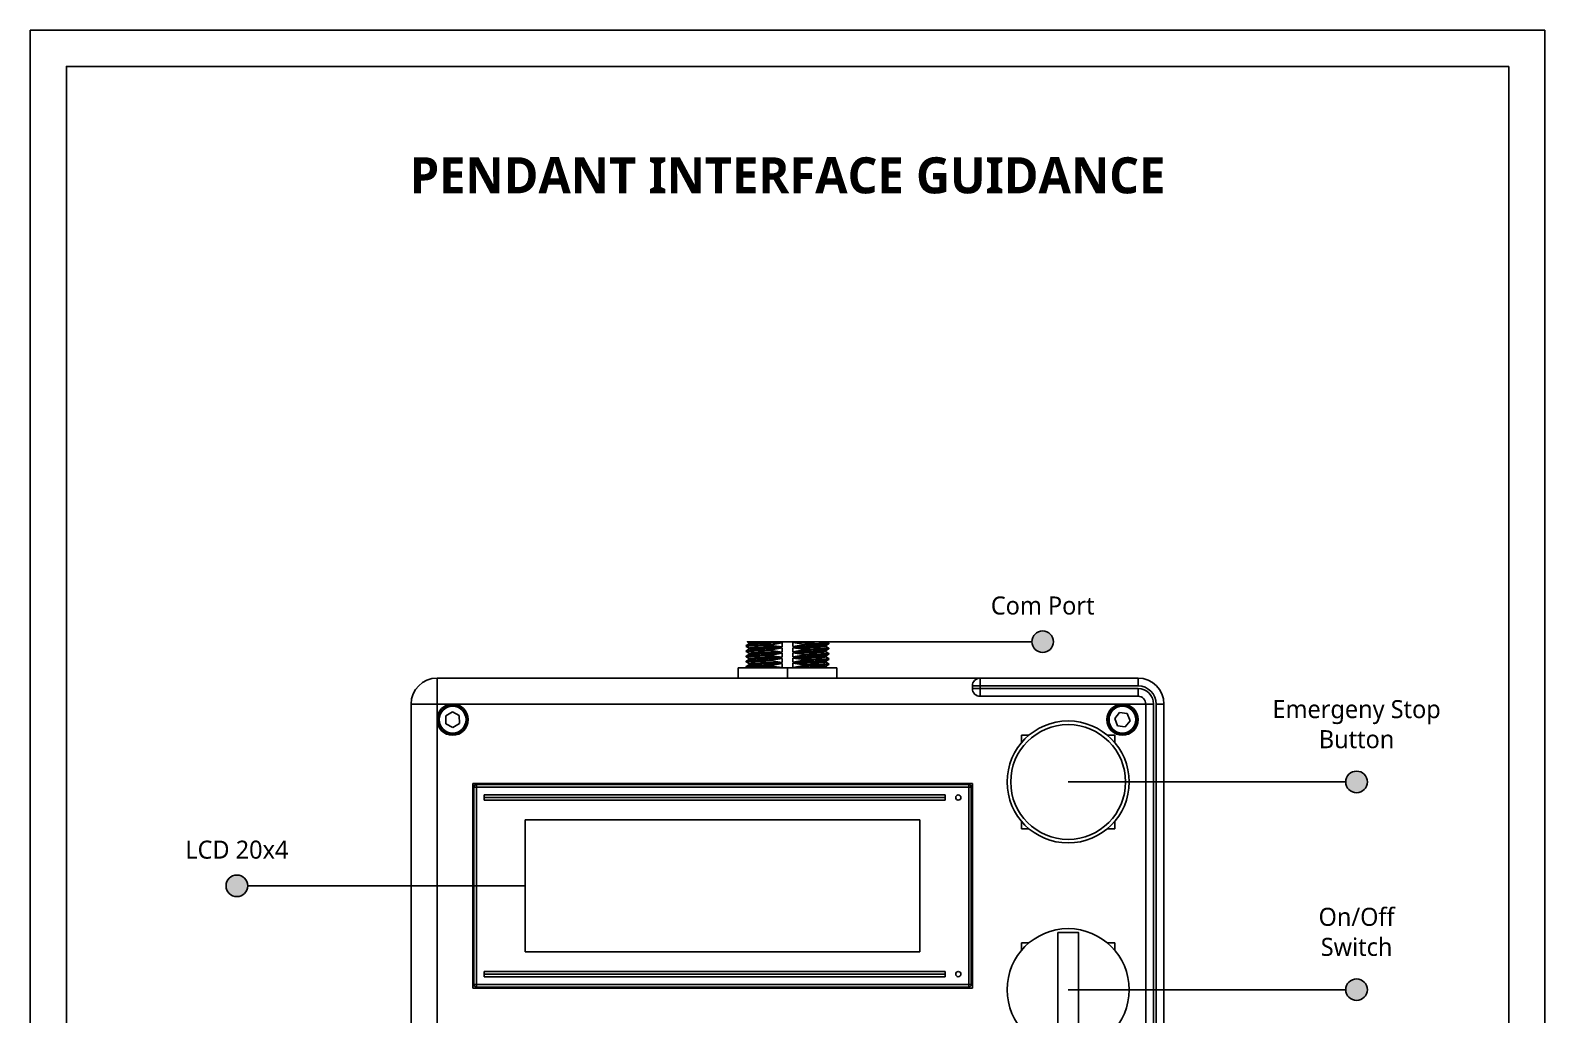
# Model space of a CAD drawing. Header units: millimetres. Extents: x 6 to 1086, y 5 to 917.
# Drawn here: x 6 to 216, y 472.5 to 609 of the extents above; entities that cross this region are included whole.
import ezdxf

# ---------------------------------------------------------------- set-up
doc = ezdxf.new("R2010")
doc.units = ezdxf.units.MM

msp = doc.modelspace()

# ---------------------------------------------------------------- hatches: boundary and pattern name
h = msp.add_hatch(color=256)
h.dxf.hatch_style = 1
h.paths.add_polyline_path([(144.87, 524.19, 1), (147.87, 524.19, 1)])
h = msp.add_hatch(color=256)
h.dxf.hatch_style = 1
h.paths.add_polyline_path([(191.4, 475.94, 1), (188.4, 475.94, 1)])
h.paths.add_polyline_path([(188.4, 504.74, 1), (191.4, 504.74, 1)])
h = msp.add_hatch(color=256)
h.dxf.hatch_style = 1
h.paths.add_polyline_path([(33.13, 490.34, 1), (36.13, 490.34, 1)])

# ---------------------------------------------------------------- linework, layer by layer
at = {"color": 7, "linetype": 'Continuous', "lineweight": 25}
for p, q in [((105.68, 523.88), (105.27, 523.64)), ((105.27, 523.64), (105.27, 523.55)), ((105.27, 523.54), (105.68, 523.31)), ((105.68, 523.16), (105.27, 522.92)), ((105.27, 522.92), (105.27, 522.83)), ((105.42, 524.18), (105.68, 524.03)), ((105.68, 524.03), (105.68, 523.88)), ((105.68, 523.31), (105.68, 523.16)), ((108.73, 523.77), (110.25, 524.04)), ((108.73, 523.68), (108.73, 523.77)), ((110.25, 523.47), (108.73, 523.68)), ((108.73, 523.05), (110.25, 523.32)), ((108.73, 522.96), (108.73, 523.05)), ((110.25, 522.75), (108.73, 522.96)), ((109.5, 524.18), (115.64, 524.18)), ((110.25, 524.04), (110.25, 523.47)), ((110.25, 523.32), (110.25, 522.75)), ((111.72, 524.07), (111.72, 523.51)), ((111.72, 524.07), (113.24, 523.86)), ((113.24, 523.77), (111.72, 523.51)), ((111.72, 523.35), (111.72, 522.79)), ((111.72, 523.35), (113.24, 523.14)), ((113.24, 523.05), (111.72, 522.79)), ((113.24, 523.86), (113.24, 523.77)), ((113.24, 523.14), (113.24, 523.05)), ((116.29, 523.67), (116.7, 523.9)), ((116.29, 523.52), (116.29, 523.67)), ((116.7, 523.28), (116.29, 523.52)), ((116.29, 522.95), (116.7, 523.18)), ((116.29, 522.8), (116.29, 522.95)), ((116.7, 524), (116.37, 524.19)), ((116.7, 523.91), (116.7, 524)), ((116.7, 523.19), (116.7, 523.28)), ((105.27, 522.82), (105.68, 522.59)), ((105.68, 522.44), (105.27, 522.2)), ((105.27, 522.2), (105.27, 522.11)), ((105.27, 522.1), (105.68, 521.87)), ((105.68, 521.72), (105.27, 521.48)), ((105.27, 521.48), (105.27, 521.39)), ((105.27, 521.38), (105.68, 521.15)), ((105.68, 521), (105.27, 520.76)), ((105.68, 522.59), (105.68, 522.44)), ((105.68, 521.87), (105.68, 521.72)), ((105.68, 521.15), (105.68, 521)), ((108.73, 522.33), (110.25, 522.6)), ((108.73, 522.24), (108.73, 522.33)), ((110.25, 522.03), (108.73, 522.24)), ((108.73, 521.61), (110.25, 521.88)), ((108.73, 521.52), (108.73, 521.61)), ((110.25, 521.31), (108.73, 521.52)), ((108.73, 520.89), (110.25, 521.16)), ((108.73, 520.8), (108.73, 520.89)), ((110.25, 520.59), (108.73, 520.8)), ((110.25, 522.6), (110.25, 522.03)), ((110.25, 521.88), (110.25, 521.31)), ((110.25, 521.16), (110.25, 520.59)), ((111.72, 522.63), (111.72, 522.07)), ((111.72, 522.63), (113.24, 522.42)), ((113.24, 522.33), (111.72, 522.07)), ((111.72, 521.91), (111.72, 521.35)), ((111.72, 521.91), (113.24, 521.7)), ((113.24, 521.61), (111.72, 521.35)), ((111.72, 521.19), (111.72, 520.63)), ((111.72, 521.19), (113.24, 520.98)), ((113.24, 520.89), (111.72, 520.63)), ((113.24, 522.42), (113.24, 522.33)), ((113.24, 521.7), (113.24, 521.61)), ((113.24, 520.98), (113.24, 520.89)), ((116.7, 522.56), (116.29, 522.8)), ((116.29, 522.23), (116.7, 522.46)), ((116.29, 522.08), (116.29, 522.23)), ((116.7, 521.84), (116.29, 522.08)), ((116.29, 521.51), (116.7, 521.74)), ((116.29, 521.36), (116.29, 521.51)), ((116.7, 521.12), (116.29, 521.36)), ((116.29, 520.79), (116.7, 521.02)), ((116.7, 522.47), (116.7, 522.56)), ((116.7, 521.75), (116.7, 521.84)), ((116.7, 521.03), (116.7, 521.12)), ((62.39, 519.14), (159.59, 519.14)), ((62.39, 519.14), (62.39, 461.54)), ((104.15, 520.58), (104.15, 519.14)), ((104.15, 520.58), (117.83, 520.58)), ((105.27, 520.76), (105.27, 520.67)), ((105.27, 520.66), (105.43, 520.57)), ((109.5, 520.58), (110.25, 520.59)), ((110.99, 519.14), (110.99, 520.58)), ((116.29, 520.64), (116.29, 520.79)), ((116.38, 520.59), (116.29, 520.64)), ((117.83, 519.14), (117.83, 520.58)), ((137.7, 516.62), (137.7, 519.14)), ((159.59, 519.14), (159.59, 518.06)), ((159.59, 518.06), (136.62, 518.06)), ((136.62, 517.7), (136.62, 518.06)), ((136.62, 517.7), (159.59, 517.7)), ((159.59, 516.62), (137.7, 516.62)), ((159.59, 517.7), (159.59, 516.62)), ((161.75, 515.54), (58.79, 515.54)), ((58.79, 515.54), (58.79, 465.14)), ((160.67, 465.14), (160.67, 515.54)), ((161.75, 515.54), (161.75, 465.14)), ((163.19, 515.54), (162.11, 515.54)), ((162.11, 465.14), (162.11, 515.54)), ((163.19, 515.54), (163.19, 465.14)), ((64.52, 514.45), (63.6, 513.89)), ((63.6, 513.89), (63.63, 512.82)), ((63.63, 512.82), (64.57, 512.31)), ((65.46, 513.94), (64.52, 514.45)), ((64.57, 512.31), (65.49, 512.86)), ((65.49, 512.86), (65.46, 513.94)), ((157.03, 514.37), (156.36, 513.53)), ((156.36, 513.53), (156.76, 512.54)), ((156.76, 512.54), (157.82, 512.38)), ((158.09, 514.22), (157.03, 514.37)), ((157.82, 512.38), (158.49, 513.22)), ((158.49, 513.22), (158.09, 514.22)), ((143.42, 510.18), (143.42, 511.22)), ((143.42, 511.22), (144.46, 511.22)), ((155.34, 511.22), (156.38, 511.22)), ((156.38, 511.22), (156.38, 510.18)), ((67.35, 504.52), (67.35, 476.15)), ((67.35, 504.52), (136.62, 504.52)), ((136.47, 504.02), (67.5, 504.02)), ((67.5, 476.66), (67.5, 504.02)), ((67.86, 504.38), (67.86, 476.3)), ((67.86, 504.38), (136.11, 504.38)), ((136.11, 476.3), (136.11, 504.38)), ((136.47, 504.02), (136.47, 476.66)), ((136.62, 504.52), (136.62, 476.15)), ((132.87, 502.94), (68.94, 502.94)), ((68.94, 502.94), (68.94, 502.22)), ((132.87, 502.58), (68.94, 502.58)), ((68.94, 502.22), (132.87, 502.22)), ((132.87, 502.22), (132.87, 502.94)), ((129.35, 499.48), (74.63, 499.48)), ((74.63, 499.48), (74.63, 481.19)), ((129.35, 481.19), (129.35, 499.48)), ((143.42, 498.26), (143.42, 499.3)), ((144.46, 498.26), (143.42, 498.26)), ((156.38, 498.26), (155.34, 498.26)), ((156.38, 499.3), (156.38, 498.26)), ((74.63, 481.19), (129.35, 481.19)), ((143.42, 481.38), (143.42, 482.42)), ((143.42, 482.42), (144.46, 482.42)), ((155.34, 482.42), (156.38, 482.42)), ((156.38, 482.42), (156.38, 481.38)), ((68.94, 478.46), (68.94, 477.74)), ((132.87, 478.46), (68.94, 478.46)), ((132.87, 478.1), (68.94, 478.1)), ((68.94, 477.74), (132.87, 477.74)), ((132.87, 477.74), (132.87, 478.46)), ((67.35, 476.15), (136.62, 476.15)), ((67.5, 476.66), (136.47, 476.66)), ((136.11, 476.3), (67.86, 476.3))]:
    msp.add_line(p, q, dxfattribs=at)
for p, q in [((116.37, 524.19), (144.87, 524.19)), ((149.9, 504.74), (188.4, 504.74)), ((74.63, 490.34), (36.13, 490.34)), ((149.9, 475.94), (188.4, 475.94))]:
    msp.add_line(p, q)
for points in [[(215.99, 608.96), (215.99, 311.96), (5.99, 311.96), (5.99, 608.96)], [(210.99, 603.96), (210.99, 316.96), (10.99, 316.96), (10.99, 603.96)]]:
    msp.add_lwpolyline(points, close=True)
msp.add_lwpolyline([(148.46, 483.86), (148.46, 468.02), (151.34, 468.02), (151.34, 483.86)], close=True, dxfattribs=at)
for centre, radius in [((146.37, 524.19), 1.5), ((149.9, 504.74), 7.96), ((189.9, 504.74), 1.5), ((34.63, 490.34), 1.5), ((189.9, 475.94), 1.5)]:
    msp.add_circle(centre, radius)
for centre, radius in [((64.55, 513.38), 2.04), ((64.55, 513.38), 1.86), ((157.43, 513.38), 2.16), ((157.43, 513.38), 2.04), ((157.43, 513.38), 1.86), ((149.9, 504.74), 8.46), ((134.67, 502.58), 0.36), ((149.9, 475.94), 8.46), ((134.67, 478.1), 0.36)]:
    msp.add_circle(centre, radius, dxfattribs=at)
for centre, radius, start, end in [((62.39, 515.54), 3.6, 90, 180), ((137.7, 518.06), 1.08, 90, 180), ((159.59, 515.54), 3.6, 0, 90), ((137.7, 517.7), 1.08, 180, 270), ((159.59, 515.54), 2.52, 0, 90), ((159.59, 515.54), 2.16, 0, 90), ((159.59, 515.54), 1.08, 0, 90), ((64.55, 513.38), 2.16, 90, 180), ((64.55, 513.38), 2.16, 180, 90), ((67.86, 504.02), 0.36, 90, 180), ((136.11, 504.02), 0.36, 0, 90), ((67.86, 476.66), 0.36, 180, 270), ((136.11, 476.66), 0.36, 270, 0)]:
    msp.add_arc(centre, radius, start, end, dxfattribs=at)
for points, knots in [([(105.28, 523.54), (105.28, 523.55), (105.25, 523.55), (105.31, 523.56), (105.49, 523.58), (105.79, 523.6), (106.2, 523.61), (106.7, 523.63), (107.31, 523.65), (107.98, 523.67), (108.48, 523.68), (108.73, 523.68)], [0, 0, 0, 0, 0.031629, 0.152675, 0.273722, 0.394768, 0.515814, 0.636861, 0.757907, 0.878954, 1, 1, 1, 1]), ([(108.73, 523.05), (108.48, 523.05), (107.98, 523.04), (107.31, 523.02), (106.7, 523), (106.2, 522.99), (105.79, 522.97), (105.49, 522.95), (105.32, 522.93), (105.25, 522.92), (105.27, 522.92), (105.27, 522.92)], [0, 0, 0, 0, 0.124992, 0.249985, 0.374977, 0.49997, 0.624962, 0.749955, 0.874947, 0.99994, 1, 1, 1, 1]), ([(105.28, 522.82), (105.28, 522.83), (105.25, 522.83), (105.31, 522.84), (105.49, 522.86), (105.79, 522.88), (106.2, 522.89), (106.7, 522.91), (107.31, 522.93), (107.98, 522.95), (108.48, 522.96), (108.73, 522.96)], [0, 0, 0, 0, 0.03163, 0.152676, 0.273723, 0.394769, 0.515815, 0.636861, 0.757908, 0.878954, 1, 1, 1, 1]), ([(108.73, 523.77), (108.48, 523.77), (107.98, 523.76), (107.31, 523.74), (106.7, 523.72), (106.2, 523.71), (105.79, 523.69), (105.49, 523.67), (105.3, 523.65), (105.28, 523.64), (105.27, 523.64)], [0, 0, 0, 0, 0.125, 0.250001, 0.375001, 0.500002, 0.625002, 0.750003, 0.875003, 1, 1, 1, 1]), ([(105.43, 524.18), (105.42, 524.18), (105.36, 524.18), (105.59, 524.18), (106.11, 524.18), (107, 524.18), (108.14, 524.18), (109.05, 524.18), (109.5, 524.18)], [0, 0, 0, 0, 0.0074, 0.205806, 0.404395, 0.602697, 0.801386, 1, 1, 1, 1]), ([(105.7, 524.03), (105.7, 524.03), (105.69, 524.04), (105.85, 524.06), (106.15, 524.08), (106.61, 524.1), (107.19, 524.12), (107.87, 524.14), (108.65, 524.16), (109.22, 524.17), (109.5, 524.18)], [0, 0, 0, 0, 0.075886, 0.207902, 0.339918, 0.471935, 0.603951, 0.735967, 0.867984, 1, 1, 1, 1]), ([(105.7, 523.88), (105.71, 523.89), (105.74, 523.9), (105.99, 523.92), (106.4, 523.94), (106.96, 523.96), (107.65, 523.98), (108.44, 524), (109.32, 524.02), (109.94, 524.03), (110.25, 524.04)], [0, 0, 0, 0, 0.10023, 0.228769, 0.357307, 0.485846, 0.614384, 0.742923, 0.871461, 1, 1, 1, 1]), ([(105.7, 523.16), (105.71, 523.17), (105.74, 523.18), (105.99, 523.2), (106.4, 523.22), (106.96, 523.24), (107.65, 523.26), (108.44, 523.28), (109.32, 523.3), (109.94, 523.31), (110.25, 523.32)], [0, 0, 0, 0, 0.10297, 0.231117, 0.359264, 0.487411, 0.615559, 0.743706, 0.871853, 1, 1, 1, 1]), ([(111.72, 523.51), (112.03, 523.51), (112.65, 523.53), (113.53, 523.55), (114.32, 523.57), (115.01, 523.59), (115.57, 523.61), (115.98, 523.63), (116.23, 523.65), (116.26, 523.66), (116.27, 523.67)], [0, 0, 0, 0, 0.128618, 0.257236, 0.385853, 0.514471, 0.643089, 0.771707, 0.900325, 1, 1, 1, 1]), ([(111.72, 522.79), (112.03, 522.79), (112.65, 522.81), (113.53, 522.83), (114.32, 522.85), (115.01, 522.87), (115.57, 522.89), (115.98, 522.91), (116.23, 522.93), (116.26, 522.94), (116.27, 522.95)], [0, 0, 0, 0, 0.128618, 0.257236, 0.385854, 0.514472, 0.64309, 0.771707, 0.900325, 1, 1, 1, 1]), ([(116.7, 524), (116.7, 524), (116.71, 523.99), (116.67, 523.98), (116.48, 523.96), (116.09, 523.94), (115.46, 523.92), (114.81, 523.9), (114.22, 523.89), (113.76, 523.88), (113.46, 523.87), (113.3, 523.87), (113.26, 523.86), (113.24, 523.86)], [0, 0, 0, 0, 0.03139, 0.144451, 0.250521, 0.441369, 0.604354, 0.73943, 0.84656, 0.925711, 0.976863, 0.991934, 1, 1, 1, 1]), ([(116.69, 523.28), (116.7, 523.28), (116.72, 523.27), (116.66, 523.26), (116.48, 523.24), (116.18, 523.23), (115.78, 523.21), (115.27, 523.19), (114.67, 523.18), (113.99, 523.16), (113.49, 523.15), (113.24, 523.14)], [0, 0, 0, 0, 0.027437, 0.149007, 0.270577, 0.392148, 0.513718, 0.635289, 0.756859, 0.87843, 1, 1, 1, 1]), ([(115.64, 524.18), (115.83, 524.18), (116.21, 524.18), (116.42, 524.18), (116.37, 524.18), (116.36, 524.18)], [0, 0, 0, 0, 0.447609, 0.896442, 1, 1, 1, 1]), ([(108.73, 522.33), (108.48, 522.33), (107.98, 522.32), (107.31, 522.3), (106.7, 522.28), (106.2, 522.27), (105.79, 522.25), (105.49, 522.23), (105.32, 522.21), (105.25, 522.2), (105.27, 522.2), (105.27, 522.2)], [0, 0, 0, 0, 0.124992, 0.249985, 0.374977, 0.49997, 0.624962, 0.749954, 0.874947, 0.999939, 1, 1, 1, 1]), ([(105.28, 522.1), (105.28, 522.11), (105.25, 522.11), (105.31, 522.12), (105.49, 522.14), (105.79, 522.16), (106.2, 522.17), (106.7, 522.19), (107.31, 522.21), (107.98, 522.23), (108.48, 522.24), (108.73, 522.24)], [0, 0, 0, 0, 0.031631, 0.152678, 0.273724, 0.39477, 0.515816, 0.636862, 0.757908, 0.878954, 1, 1, 1, 1]), ([(105.28, 521.38), (105.28, 521.39), (105.25, 521.39), (105.31, 521.4), (105.49, 521.42), (105.79, 521.44), (106.2, 521.46), (106.7, 521.47), (107.31, 521.49), (107.98, 521.51), (108.48, 521.52), (108.73, 521.52)], [0, 0, 0, 0, 0.028047, 0.149541, 0.271035, 0.392529, 0.514024, 0.635518, 0.757012, 0.878506, 1, 1, 1, 1]), ([(108.73, 520.89), (108.48, 520.89), (107.98, 520.88), (107.31, 520.86), (106.7, 520.84), (106.2, 520.83), (105.79, 520.81), (105.49, 520.79), (105.32, 520.77), (105.25, 520.76), (105.27, 520.76), (105.27, 520.76)], [0, 0, 0, 0, 0.124995, 0.24999, 0.374984, 0.499979, 0.624974, 0.749969, 0.874964, 0.999959, 1, 1, 1, 1]), ([(108.73, 521.61), (108.48, 521.61), (107.98, 521.6), (107.31, 521.58), (106.7, 521.56), (106.2, 521.55), (105.79, 521.53), (105.49, 521.51), (105.3, 521.49), (105.28, 521.48), (105.27, 521.48)], [0, 0, 0, 0, 0.125, 0.250001, 0.375001, 0.500002, 0.625002, 0.750003, 0.875003, 1, 1, 1, 1]), ([(105.3, 520.67), (105.3, 520.68), (105.32, 520.69), (105.75, 520.72), (106.49, 520.75), (107.49, 520.77), (108.32, 520.79), (108.73, 520.8)], [0, 0, 0, 0, 0.163251, 0.372439, 0.581626, 0.790813, 1, 1, 1, 1]), ([(105.7, 522.44), (105.71, 522.45), (105.74, 522.46), (105.99, 522.48), (106.4, 522.5), (106.96, 522.52), (107.65, 522.54), (108.44, 522.56), (109.32, 522.58), (109.94, 522.59), (110.25, 522.6)], [0, 0, 0, 0, 0.102973, 0.231119, 0.359266, 0.487413, 0.61556, 0.743706, 0.871853, 1, 1, 1, 1]), ([(105.7, 521.72), (105.71, 521.73), (105.74, 521.74), (105.99, 521.76), (106.4, 521.78), (106.96, 521.8), (107.65, 521.82), (108.44, 521.84), (109.32, 521.86), (109.94, 521.87), (110.25, 521.88)], [0, 0, 0, 0, 0.100208, 0.22875, 0.357291, 0.485833, 0.614375, 0.742917, 0.871458, 1, 1, 1, 1]), ([(105.7, 521), (105.71, 521.01), (105.74, 521.02), (105.99, 521.04), (106.4, 521.06), (106.96, 521.08), (107.65, 521.1), (108.44, 521.12), (109.32, 521.14), (109.94, 521.15), (110.25, 521.16)], [0, 0, 0, 0, 0.101691, 0.230021, 0.358351, 0.486681, 0.615011, 0.74334, 0.87167, 1, 1, 1, 1]), ([(111.72, 522.07), (112.03, 522.07), (112.65, 522.09), (113.53, 522.11), (114.32, 522.13), (115.01, 522.15), (115.57, 522.17), (115.98, 522.19), (116.23, 522.21), (116.26, 522.22), (116.27, 522.23)], [0, 0, 0, 0, 0.128618, 0.257236, 0.385854, 0.514472, 0.64309, 0.771708, 0.900326, 1, 1, 1, 1]), ([(111.72, 521.35), (112.03, 521.35), (112.65, 521.37), (113.53, 521.39), (114.32, 521.41), (115.01, 521.43), (115.57, 521.45), (115.98, 521.47), (116.23, 521.49), (116.26, 521.5), (116.28, 521.51)], [0, 0, 0, 0, 0.12821, 0.256421, 0.384631, 0.512842, 0.641052, 0.769263, 0.897473, 1, 1, 1, 1]), ([(116.69, 522.56), (116.7, 522.56), (116.72, 522.55), (116.66, 522.54), (116.48, 522.52), (116.18, 522.51), (115.78, 522.49), (115.27, 522.47), (114.67, 522.46), (113.99, 522.44), (113.49, 522.43), (113.24, 522.42)], [0, 0, 0, 0, 0.027433, 0.149004, 0.270575, 0.392146, 0.513717, 0.635287, 0.756858, 0.878429, 1, 1, 1, 1]), ([(116.69, 521.84), (116.7, 521.84), (116.72, 521.83), (116.66, 521.82), (116.48, 521.8), (116.18, 521.79), (115.78, 521.77), (115.27, 521.75), (114.67, 521.74), (113.99, 521.72), (113.49, 521.71), (113.24, 521.7)], [0, 0, 0, 0, 0.027464, 0.149031, 0.270598, 0.392165, 0.513732, 0.635299, 0.756866, 0.878433, 1, 1, 1, 1]), ([(113.24, 521.61), (113.49, 521.62), (113.99, 521.63), (114.67, 521.65), (115.27, 521.66), (115.78, 521.68), (116.18, 521.7), (116.48, 521.71), (116.65, 521.73), (116.72, 521.74), (116.7, 521.75), (116.7, 521.75)], [0, 0, 0, 0, 0.125, 0.249999, 0.374999, 0.499998, 0.624998, 0.749997, 0.874997, 0.999996, 1, 1, 1, 1]), ([(116.69, 521.12), (116.7, 521.12), (116.72, 521.11), (116.66, 521.1), (116.48, 521.08), (116.18, 521.07), (115.78, 521.05), (115.27, 521.03), (114.67, 521.02), (113.99, 521), (113.49, 520.99), (113.24, 520.98)], [0, 0, 0, 0, 0.027454, 0.149023, 0.270591, 0.392159, 0.513727, 0.635295, 0.756864, 0.878432, 1, 1, 1, 1]), ([(113.24, 520.89), (113.49, 520.9), (113.99, 520.91), (114.67, 520.93), (115.27, 520.94), (115.78, 520.96), (116.18, 520.98), (116.48, 520.99), (116.65, 521.01), (116.72, 521.02), (116.7, 521.03), (116.7, 521.03)], [0, 0, 0, 0, 0.124996, 0.249992, 0.374988, 0.499984, 0.62498, 0.749976, 0.874972, 0.999968, 1, 1, 1, 1]), ([(111.72, 520.63), (112.03, 520.63), (112.65, 520.65), (113.53, 520.67), (114.32, 520.69), (115.01, 520.71), (115.57, 520.73), (115.98, 520.75), (116.23, 520.77), (116.26, 520.78), (116.27, 520.79)], [0, 0, 0, 0, 0.12838, 0.25676, 0.38514, 0.51352, 0.641899, 0.770279, 0.898659, 1, 1, 1, 1])]:
    msp.add_open_spline(points, degree=3, knots=knots, dxfattribs=at)
for points in [[(105.68, 523.31), (105.7, 523.32), (105.73, 523.33), (105.99, 523.35), (106.4, 523.37), (106.96, 523.39), (107.65, 523.41), (108.44, 523.43), (109.32, 523.45), (109.94, 523.47), (110.25, 523.47)], [(111.72, 524.07), (112.12, 524.08), (112.93, 524.1), (114.02, 524.12), (114.97, 524.15), (115.41, 524.17), (115.64, 524.18)], [(111.72, 523.35), (112.03, 523.36), (112.65, 523.37), (113.53, 523.39), (114.32, 523.41), (115.01, 523.43), (115.57, 523.45), (115.98, 523.47), (116.24, 523.5), (116.28, 523.51), (116.29, 523.52)], [(113.24, 523.77), (113.49, 523.78), (113.99, 523.79), (114.67, 523.81), (115.27, 523.82), (115.78, 523.84), (116.18, 523.86), (116.48, 523.87), (116.67, 523.89), (116.69, 523.9), (116.7, 523.91)], [(113.24, 523.05), (113.49, 523.06), (113.99, 523.07), (114.67, 523.09), (115.27, 523.1), (115.78, 523.12), (116.18, 523.14), (116.48, 523.15), (116.67, 523.17), (116.69, 523.18), (116.7, 523.19)], [(105.68, 522.59), (105.7, 522.6), (105.73, 522.61), (105.99, 522.63), (106.4, 522.65), (106.96, 522.67), (107.65, 522.69), (108.44, 522.71), (109.32, 522.73), (109.94, 522.75), (110.25, 522.75)], [(105.68, 521.87), (105.7, 521.88), (105.73, 521.89), (105.99, 521.91), (106.4, 521.93), (106.96, 521.95), (107.65, 521.97), (108.44, 521.99), (109.32, 522.01), (109.94, 522.03), (110.25, 522.03)], [(105.68, 521.15), (105.7, 521.16), (105.73, 521.17), (105.99, 521.19), (106.4, 521.21), (106.96, 521.23), (107.65, 521.25), (108.44, 521.27), (109.32, 521.29), (109.94, 521.31), (110.25, 521.31)], [(111.72, 522.63), (112.03, 522.64), (112.65, 522.65), (113.53, 522.67), (114.32, 522.69), (115.01, 522.71), (115.57, 522.73), (115.98, 522.75), (116.24, 522.78), (116.28, 522.79), (116.29, 522.8)], [(111.72, 521.91), (112.03, 521.92), (112.65, 521.93), (113.53, 521.95), (114.32, 521.97), (115.01, 521.99), (115.57, 522.01), (115.98, 522.03), (116.24, 522.06), (116.28, 522.07), (116.29, 522.08)], [(111.72, 521.19), (112.03, 521.2), (112.65, 521.21), (113.53, 521.23), (114.32, 521.25), (115.01, 521.27), (115.57, 521.29), (115.98, 521.31), (116.24, 521.34), (116.28, 521.35), (116.29, 521.36)], [(113.24, 522.33), (113.49, 522.34), (113.99, 522.35), (114.67, 522.37), (115.27, 522.38), (115.78, 522.4), (116.18, 522.42), (116.48, 522.43), (116.67, 522.45), (116.69, 522.46), (116.7, 522.47)]]:
    msp.add_open_spline(points, degree=3, dxfattribs=at)

# ---------------------------------------------------------------- texts
at = {"attachment_point": 5}
for s, width, heights, insert, char_height in [('{\\fYu Gothic UI Semibold|b0|i0|c0|p34;PENDANT INTERFACE GUIDANCE}', 113.0538, [0], (110.99, 588.82), 5), ('{\\fYu Gothic UI|b0|i0|c0|p34;Com Port}', 24.2578, [3.85], (146.37, 529.19), 2.5), ('\\pxqc;{\\fYu Gothic UI|b0|i0|c0|p34;Emergeny Stop\\P\\pq*;Button}', 40.2693, [11.84], (189.9, 512.74), 2.5), ('{\\fYu Gothic UI|b0|i0|c0|p34;LCD 20x4}', 24.2578, [3.85], (34.63, 495.34), 2.5), ('{\\fYu Gothic UI|b0|i0|c0|p34;On/Off\\PSwitch}', 17.0955, [11.84], (189.9, 483.94), 2.5)]:
    msp.add_mtext_dynamic_manual_height_columns(s, width=width, gutter_width=17.5, heights=heights, dxfattribs=dict(at, insert=insert, char_height=char_height))

doc.saveas('drawing.dxf')
